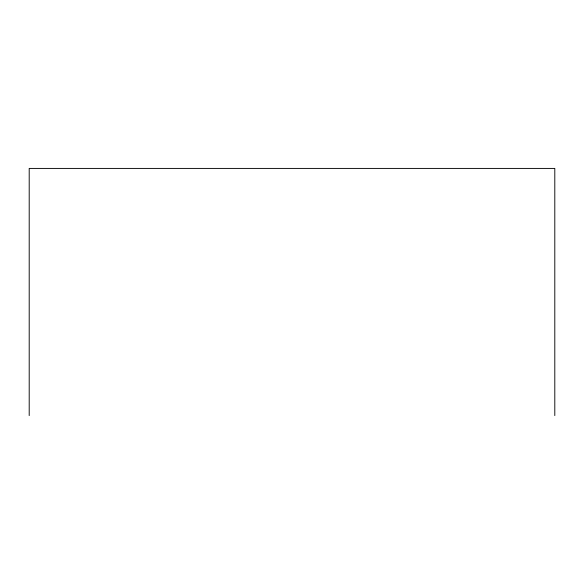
<?xml version="1.0" encoding="UTF-8"?>
<svg xmlns="http://www.w3.org/2000/svg" width="584" height="584" viewBox="0 0 584 584"><rect width="100%" height="100%" fill="white"/><g stroke="black" fill="none" stroke-linecap="round" stroke-linejoin="round"><path stroke-width="0.88" d="M554.8 415.582L554.8 168.418L29.2 168.418L29.2 415.582"/></g></svg>
